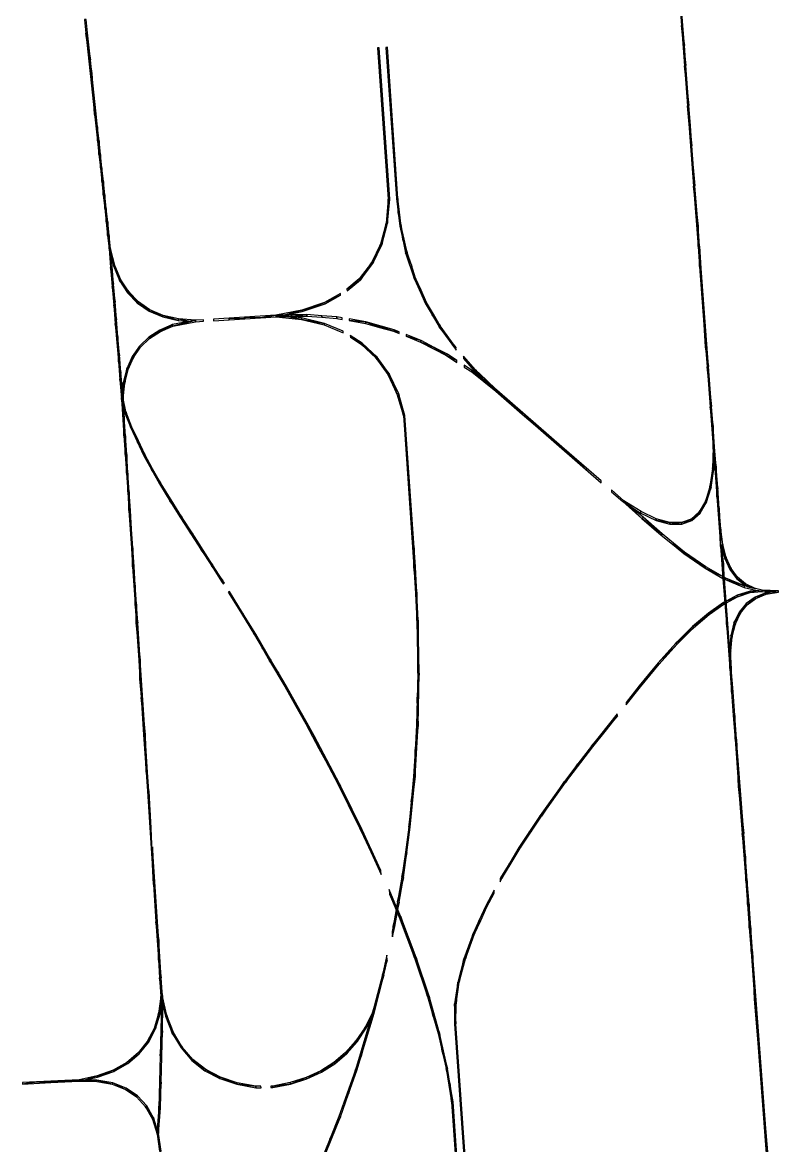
# Model space of a CAD drawing. Extents: x -9278 to 1674, y -8964 to 941.
# Drawn here: x -177 to 820, y -5698 to -4216 of the extents above; entities that cross this region are included whole.
import ezdxf

# ---------------------------------------------------------------- set-up
doc = ezdxf.new("R2010")
doc.units = 0

msp = doc.modelspace()

# ---------------------------------------------------------------- linework, layer by layer
at = {"layer": 'mg_to_dxf', "color": 40}
for points in [[(694.34, -4219.88), (690.36, -4166.93), (688.37, -4167.11), (692.35, -4220.09)], [(-93.19, -4229.89), (-91.2, -4229.75), (-93.11, -4211.94), (-95.1, -4212.08)], [(696.33, -4246.35), (694.34, -4219.88), (692.35, -4220.09)], [(702.31, -4325.78), (698.32, -4272.83), (692.35, -4220.09), (696.34, -4273.06)], [(698.32, -4272.83), (696.33, -4246.35), (692.35, -4220.09)], [(-87.38, -4265.38), (-87.38, -4265.38), (-91.2, -4229.75), (-93.19, -4229.89)], [(-85.48, -4283.2), (-85.48, -4283.2), (-93.19, -4229.89), (-81.75, -4336.77)], [(-87.38, -4265.38), (-87.38, -4265.38), (-93.19, -4229.89), (-85.48, -4283.2)], [(293.51, -4249.5), (291.51, -4249.64), (305.5, -4449.15), (307.5, -4449.01)], [(304.43, -4248.73), (302.43, -4248.88), (316.42, -4448.38), (318.42, -4448.25)], [(-85.48, -4283.2), (-85.48, -4283.2), (-81.75, -4336.77), (-79.75, -4336.64)], [(700.32, -4326.04), (702.31, -4325.78), (696.34, -4273.06)], [(706.29, -4378.73), (704.3, -4352.25), (702.31, -4325.78), (700.32, -4326.04)], [(708.29, -4431.99), (710.27, -4431.68), (700.32, -4326.04)], [(710.27, -4431.68), (706.29, -4378.73), (700.32, -4326.04)], [(-79.75, -4336.64), (-79.75, -4336.64), (-81.75, -4336.77), (-77.85, -4354.45)], [(-77.94, -4372.4), (-77.94, -4372.4), (-77.85, -4354.45), (-81.75, -4336.77)], [(-75.94, -4372.27), (-75.94, -4372.27), (-77.85, -4354.45), (-77.94, -4372.4)], [(-76.03, -4390.21), (-76.03, -4390.21), (-75.94, -4372.27), (-77.94, -4372.4)], [(-74.03, -4390.08), (-74.03, -4390.08), (-75.94, -4372.27), (-76.03, -4390.21)], [(-74.12, -4408.03), (-74.12, -4408.03), (-74.03, -4390.08), (-76.03, -4390.21)], [(-72.13, -4407.89), (-72.13, -4407.89), (-74.03, -4390.08), (-74.12, -4408.03)], [(-72.13, -4407.89), (-72.13, -4407.89), (-74.12, -4408.03), (-72.21, -4425.84)], [(-70.22, -4425.71), (-70.22, -4425.71), (-72.13, -4407.89), (-72.21, -4425.84)], [(-70.22, -4425.71), (-70.22, -4425.71), (-72.21, -4425.84), (-70.31, -4443.66)], [(-68.31, -4443.52), (-68.31, -4443.52), (-70.22, -4425.71), (-70.31, -4443.66)], [(714.25, -4484.63), (714.25, -4484.63), (710.27, -4431.68), (708.29, -4431.99)], [(-68.31, -4443.52), (-68.31, -4443.52), (-70.31, -4443.66), (-68.4, -4461.47)], [(-68.31, -4443.52), (-68.31, -4443.52), (-68.4, -4461.47), (-66.4, -4461.34)], [(714.25, -4484.63), (714.25, -4484.63), (708.29, -4431.99), (714.26, -4511.45)], [(304.69, -4481.05), (305.5, -4449.15), (302.73, -4480.74)], [(304.69, -4481.05), (307.5, -4449.01), (305.5, -4449.15)], [(318.59, -4466.67), (318.42, -4448.25), (316.42, -4448.38)], [(320.57, -4466.43), (318.42, -4448.25), (318.59, -4466.67)], [(-66.4, -4461.34), (-66.4, -4461.34), (-68.4, -4461.47), (-66.49, -4479.28)], [(-66.4, -4461.34), (-66.4, -4461.34), (-66.49, -4479.28), (-64.5, -4479.15)], [(320.57, -4466.43), (318.59, -4466.67), (322.73, -4484.61)], [(318.59, -4466.67), (320.76, -4484.96), (322.73, -4484.61)], [(-64.59, -4497.1), (-64.5, -4479.15), (-66.49, -4479.28)], [(-62.59, -4496.96), (-64.5, -4479.15), (-64.59, -4497.1)], [(297.33, -4509.47), (302.73, -4480.74), (295.46, -4508.77)], [(297.33, -4509.47), (304.69, -4481.05), (302.73, -4480.74)], [(322.73, -4484.61), (320.76, -4484.96), (324.65, -4502.56)], [(322.73, -4484.61), (324.65, -4502.56), (326.6, -4502.12)], [(714.25, -4484.63), (714.25, -4484.63), (714.26, -4511.45), (716.24, -4511.11)], [(-62.68, -4514.91), (-62.59, -4496.96), (-64.59, -4497.1)], [(-60.68, -4514.78), (-62.59, -4496.96), (-62.68, -4514.91)], [(326.6, -4502.12), (324.65, -4502.56), (330.47, -4519.62)], [(330.47, -4519.62), (324.65, -4502.56), (328.54, -4520.16)], [(-60.63, -4539.58), (-58.74, -4538.12), (-60.68, -4514.78), (-62.68, -4514.91)], [(-55.15, -4536.6), (-60.68, -4514.78), (-59.69, -4526.71), (-57.04, -4537.16)], [(285.42, -4534.3), (295.46, -4508.77), (283.69, -4533.25)], [(285.42, -4534.3), (297.33, -4509.47), (295.46, -4508.77)], [(330.47, -4519.62), (328.54, -4520.16), (336.06, -4536.44)], [(336.06, -4536.44), (328.54, -4520.16), (339.77, -4553.99)], [(716.25, -4537.94), (716.24, -4511.11), (714.26, -4511.45)], [(724.22, -4643.89), (716.24, -4511.11), (716.25, -4537.94)], [(728.18, -4669.96), (716.24, -4511.11), (724.22, -4643.89)], [(267.43, -4554.17), (268.95, -4555.51), (283.69, -4533.25)], [(283.69, -4533.25), (268.95, -4555.51), (285.42, -4534.3)], [(-56.79, -4561.46), (-58.74, -4538.12), (-60.63, -4539.58)], [(-58.58, -4564.24), (-56.79, -4561.46), (-60.63, -4539.58)], [(-47.2, -4555.55), (-55.15, -4536.6), (-57.04, -4537.16)], [(-48.94, -4556.48), (-47.2, -4555.55), (-57.04, -4537.16)], [(336.06, -4536.44), (339.77, -4553.99), (341.64, -4553.27)], [(-54.84, -4584.8), (-56.79, -4561.46), (-58.58, -4564.24)], [(-56.53, -4588.91), (-54.84, -4584.8), (-58.58, -4564.24)], [(-36.84, -4571.64), (-47.2, -4555.55), (-48.94, -4556.48)], [(-38.38, -4572.89), (-36.84, -4571.64), (-48.94, -4556.48)], [(267.43, -4554.17), (251.17, -4567.78), (268.95, -4555.51)], [(268.95, -4555.51), (251.17, -4567.78), (251.34, -4570.26)], [(339.77, -4553.99), (347.11, -4570.22), (341.64, -4553.27)], [(341.64, -4553.27), (347.11, -4570.22), (348.94, -4569.41)], [(-25.35, -4586.37), (-36.84, -4571.64), (-38.38, -4572.89)], [(-24.05, -4584.86), (-36.84, -4571.64), (-25.35, -4586.37)], [(242.57, -4573.78), (221.41, -4585.35), (242.72, -4575.97)], [(242.72, -4575.97), (221.41, -4585.35), (222.35, -4587.12)], [(348.94, -4569.41), (347.11, -4570.22), (356.24, -4585.55)], [(356.24, -4585.55), (347.11, -4570.22), (354.44, -4586.45)], [(-52.89, -4608.14), (-54.84, -4584.8), (-56.53, -4588.91)], [(-54.48, -4613.57), (-52.89, -4608.14), (-56.53, -4588.91)], [(-24.05, -4584.86), (-25.35, -4586.37), (-9.87, -4596.92)], [(-24.05, -4584.86), (-9.87, -4596.92), (-8.86, -4595.22)], [(221.41, -4585.35), (191.66, -4595.61), (192.22, -4597.51)], [(222.35, -4587.12), (221.41, -4585.35), (192.22, -4597.51)], [(356.24, -4585.55), (354.44, -4586.45), (363.5, -4601.99)], [(356.24, -4585.55), (363.5, -4601.99), (365.25, -4601.01)], [(-50.95, -4631.48), (-52.89, -4608.14), (-54.48, -4613.57)], [(8.75, -4602.7), (-8.86, -4595.22), (-9.87, -4596.92)], [(8.07, -4604.56), (8.75, -4602.7), (-9.87, -4596.92)], [(28.48, -4609.27), (8.75, -4602.7), (8.07, -4604.56)], [(28.78, -4607.33), (8.75, -4602.7), (28.48, -4609.27)], [(21.05, -4614.73), (21.6, -4616.62), (51.22, -4609.08)], [(21.6, -4616.62), (51.35, -4611.07), (51.22, -4609.08)], [(28.78, -4607.33), (28.48, -4609.27), (43.78, -4610.47)], [(28.78, -4607.33), (43.78, -4610.47), (51.22, -4609.08)], [(51.22, -4609.08), (51.35, -4611.07), (62.02, -4610.39), (61.9, -4608.4)], [(74.88, -4607.57), (74.99, -4609.56), (95.63, -4608.24), (95.51, -4606.25)], [(95.51, -4606.25), (116.26, -4606.93), (116.14, -4604.94)], [(95.63, -4608.24), (116.26, -4606.93), (95.51, -4606.25)], [(157.4, -4602.31), (157.4, -4602.31), (116.14, -4604.94), (136.9, -4605.62)], [(136.9, -4605.62), (136.9, -4605.62), (116.14, -4604.94), (116.26, -4606.93)], [(136.9, -4605.62), (136.9, -4605.62), (157.53, -4604.3), (157.4, -4602.31)], [(191.66, -4595.61), (157.4, -4602.31), (168.84, -4602.09)], [(157.4, -4602.31), (157.4, -4602.31), (157.53, -4604.3), (177.83, -4601.92)], [(177.86, -4603.92), (177.86, -4603.92), (177.83, -4601.92), (157.53, -4604.3)], [(157.53, -4604.3), (191.01, -4607.95), (173.03, -4604.01)], [(192.22, -4597.51), (191.66, -4595.61), (168.84, -4602.09)], [(173.03, -4604.01), (191.01, -4607.95), (191.3, -4606)], [(177.83, -4601.92), (177.83, -4601.92), (198.19, -4603.53), (198.27, -4601.53)], [(177.83, -4601.92), (177.83, -4601.92), (177.86, -4603.92), (198.19, -4603.53)], [(191.3, -4606), (191.01, -4607.95), (221.59, -4613.38)], [(191.01, -4607.95), (220.92, -4615.22), (221.59, -4613.38)], [(218.06, -4603.02), (198.27, -4601.53), (198.19, -4603.53), (217.89, -4605.02)], [(237.6, -4606.5), (237.86, -4604.51), (218.06, -4603.02), (217.89, -4605.02)], [(244.81, -4605.72), (237.86, -4604.51), (237.6, -4606.5), (244.95, -4607.79)], [(254.09, -4609.39), (276.2, -4611.23), (253.94, -4607.33)], [(275.74, -4613.19), (276.2, -4611.23), (254.09, -4609.39)], [(365.25, -4601.01), (363.5, -4601.99), (374.26, -4616.47)], [(374.26, -4616.47), (363.5, -4601.99), (372.56, -4617.54)], [(-50.38, -4662.91), (-50.38, -4662.91), (-50.95, -4631.48), (-54.48, -4613.57)], [(-10.47, -4631.39), (-9.25, -4632.93), (4.06, -4621.94)], [(-9.25, -4632.93), (4.97, -4623.68), (4.06, -4621.94)], [(4.06, -4621.94), (4.97, -4623.68), (21.05, -4614.73)], [(4.97, -4623.68), (21.6, -4616.62), (21.05, -4614.73)], [(221.59, -4613.38), (220.92, -4615.22), (246.21, -4625.67), (246.06, -4623.51)], [(275.74, -4613.19), (294.18, -4618.4), (276.2, -4611.23)], [(312.63, -4623.61), (276.2, -4611.23), (294.18, -4618.4)], [(312.63, -4623.61), (313.27, -4621.7), (276.2, -4611.23)], [(312.63, -4623.61), (319.79, -4624.29), (313.27, -4621.7)], [(312.63, -4623.61), (319.95, -4626.51), (319.79, -4624.29)], [(374.26, -4616.47), (372.56, -4617.54), (394.92, -4644.93)], [(394.92, -4644.93), (372.56, -4617.54), (394.13, -4647.25)], [(-49, -4654.81), (-49, -4654.81), (-50.95, -4631.48), (-50.38, -4662.91)], [(-22.55, -4643.08), (-21.06, -4644.38), (-9.25, -4632.93), (-10.47, -4631.39)], [(271.34, -4639.16), (255.46, -4629.02), (255.63, -4631.44)], [(271.34, -4639.16), (255.63, -4631.44), (270.06, -4640.64)], [(290.81, -4657.57), (271.34, -4639.16), (270.06, -4640.64)], [(329.23, -4630.2), (349.08, -4635.92), (329.07, -4627.97)], [(348.26, -4637.75), (349.08, -4635.92), (329.23, -4630.2)], [(366.35, -4644.9), (349.08, -4635.92), (348.26, -4637.75)], [(382.63, -4655.63), (366.35, -4644.9), (348.26, -4637.75)], [(-30.48, -4658.03), (-22.55, -4643.08), (-32.17, -4657.01)], [(-30.48, -4658.03), (-21.06, -4644.38), (-22.55, -4643.08)], [(290.81, -4657.57), (270.06, -4640.64), (289.28, -4658.79)], [(366.35, -4644.9), (382.63, -4655.63), (383.62, -4653.88)], [(382.63, -4655.63), (396.12, -4662.04), (383.62, -4653.88)], [(394.92, -4644.93), (394.13, -4647.25), (395.16, -4648.42)], [(726.21, -4670.37), (728.18, -4669.96), (724.22, -4643.89)], [(-49, -4654.81), (-49, -4654.81), (-50.38, -4662.91), (-47.05, -4678.15)], [(-47.05, -4678.15), (-47.05, -4678.15), (-50.38, -4662.91), (-48.33, -4687.57)], [(-30.48, -4658.03), (-32.17, -4657.01), (-39.33, -4673.18)], [(-30.48, -4658.03), (-39.33, -4673.18), (-37.48, -4673.86)], [(306.66, -4679.65), (290.81, -4657.57), (289.28, -4658.79)], [(306.66, -4679.65), (289.28, -4658.79), (304.93, -4680.56)], [(382.63, -4655.63), (396.29, -4664.54), (396.12, -4662.04)], [(420.6, -4674.22), (404.73, -4656.24), (404.97, -4659.53)], [(419.14, -4675.59), (420.6, -4674.22), (404.97, -4659.53)], [(405.57, -4668.21), (405.75, -4670.71), (415.74, -4677.23), (416.9, -4675.6)], [(-48.33, -4687.57), (-48.33, -4687.57), (-45.11, -4701.49), (-47.05, -4678.15)], [(-39.33, -4673.18), (-44.03, -4691.59), (-42.08, -4691.89)], [(-39.33, -4673.18), (-42.08, -4691.89), (-37.48, -4673.86)], [(317.02, -4705.97), (306.66, -4679.65), (304.93, -4680.56)], [(317.02, -4705.97), (318.91, -4705.42), (306.66, -4679.65)], [(416.9, -4675.6), (415.74, -4677.23), (432.91, -4688.33)], [(415.74, -4677.23), (431.67, -4689.9), (432.91, -4688.33)], [(430.86, -4686.7), (420.6, -4674.22), (419.14, -4675.59)], [(434.76, -4687.64), (420.6, -4674.22), (430.86, -4686.7)], [(732.16, -4722.91), (728.18, -4669.96), (726.21, -4670.37)], [(730.19, -4723.35), (730.19, -4723.35), (732.16, -4722.91), (726.21, -4670.37)], [(-48.33, -4687.57), (-48.33, -4687.57), (-46.27, -4712.24), (-45.11, -4701.49)], [(-44.03, -4691.59), (-46.27, -4712.24), (-44.28, -4712.11)], [(-44.03, -4691.59), (-44.28, -4712.11), (-42.08, -4691.89)], [(448.91, -4701.06), (434.76, -4687.64), (430.86, -4686.7)], [(432.91, -4688.33), (431.67, -4689.9), (447.6, -4702.57), (448.91, -4701.06)], [(-42.66, -4736.78), (-42.66, -4736.78), (-44.28, -4712.11), (-46.27, -4712.24)], [(-42.66, -4736.78), (-42.66, -4736.78), (-46.27, -4712.24), (-43.03, -4761.57)], [(-44.28, -4712.11), (-43.45, -4724.8), (-42.25, -4730.1), (-40.47, -4729.46)], [(317.02, -4705.97), (325.55, -4735), (318.91, -4705.42)], [(318.91, -4705.42), (325.55, -4735), (327.55, -4734.86)], [(447.6, -4702.57), (447.6, -4702.57), (483.28, -4730.99), (448.91, -4701.06)], [(482.33, -4732.81), (482.33, -4732.81), (483.28, -4730.99), (447.6, -4702.57)], [(732.16, -4722.91), (732.16, -4722.91), (730.19, -4723.35), (734.15, -4749.38)], [(730.19, -4723.35), (730.19, -4723.35), (734.17, -4776.32), (734.15, -4749.38)], [(-42.66, -4736.78), (-42.66, -4736.78), (-43.03, -4761.57), (-41.04, -4761.45)], [(-42.25, -4730.1), (-34.2, -4751.05), (-40.47, -4729.46)], [(-40.47, -4729.46), (-34.2, -4751.05), (-32.55, -4750.19)], [(325.55, -4735), (327.3, -4759.94), (329.29, -4759.8), (327.55, -4734.86)], [(483.28, -4730.99), (483.28, -4730.99), (482.33, -4732.81), (499.69, -4747.94)], [(483.28, -4730.99), (483.28, -4730.99), (499.69, -4747.94), (534.82, -4775.89)], [(-34.2, -4751.05), (-25.74, -4769.12), (-24.06, -4768.24), (-32.55, -4750.19)], [(534.42, -4778.18), (534.82, -4775.89), (499.69, -4747.94)], [(734.15, -4749.38), (734.15, -4749.38), (734.17, -4776.32), (736.15, -4775.86)], [(-43.03, -4761.57), (-41.41, -4786.24), (-41.04, -4761.45)], [(-41.41, -4786.24), (-39.79, -4810.91), (-39.42, -4786.12), (-41.04, -4761.45)], [(-24.06, -4768.24), (-25.74, -4769.12), (-15.58, -4786.3)], [(-25.74, -4769.12), (-17.29, -4787.18), (-15.58, -4786.3)], [(329.29, -4759.8), (327.3, -4759.94), (339.54, -4934.51), (339.79, -4909.43)], [(-39.42, -4786.12), (-39.79, -4810.91), (-37.79, -4810.79)], [(-17.29, -4787.18), (-6.79, -4806.08), (-5.21, -4804.93), (-15.58, -4786.3)], [(551.79, -4793.31), (569.15, -4808.43), (534.82, -4775.89), (534.42, -4778.18)], [(586.37, -4820.79), (534.82, -4775.89), (569.15, -4808.43), (586.52, -4823.55)], [(734.17, -4776.32), (733.17, -4804.85), (735.5, -4793.9)], [(736.15, -4775.86), (734.17, -4776.32), (738.19, -4803.08)], [(734.17, -4776.32), (735.8, -4797.98), (738.19, -4803.08)], [(735.5, -4793.9), (733.17, -4804.85), (735.09, -4805.17)], [(735.8, -4797.98), (739.06, -4841.3), (738.19, -4803.08)], [(-39.79, -4810.91), (-38.17, -4835.58), (-37.79, -4810.79)], [(-37.79, -4810.79), (-38.17, -4835.58), (-36.17, -4835.45)], [(-5.21, -4804.93), (-6.79, -4806.08), (5.17, -4823.55)], [(-6.79, -4806.08), (3.71, -4824.97), (5.17, -4823.55)], [(729.77, -4828.62), (735.09, -4805.17), (733.17, -4804.85)], [(731.58, -4829.59), (735.09, -4805.17), (729.77, -4828.62)], [(738.19, -4803.08), (739.06, -4841.3), (740.24, -4830.29)], [(3.71, -4824.97), (17.62, -4847.36), (19.19, -4846.11), (5.17, -4823.55)], [(723.99, -4847.61), (731.58, -4829.59), (729.77, -4828.62)], [(723.99, -4847.61), (725.6, -4849.1), (731.58, -4829.59)], [(742.28, -4857.51), (740.24, -4830.29), (739.06, -4841.3)], [(-38.17, -4835.58), (-36.55, -4860.25), (-36.17, -4835.45)], [(-36.17, -4835.45), (-36.55, -4860.25), (-34.55, -4860.12)], [(19.19, -4846.11), (17.62, -4847.36), (33.22, -4868.67)], [(600.01, -4832.67), (600.15, -4835.43), (614.97, -4848.33), (616.6, -4847.12)], [(743.94, -4906.27), (742.28, -4857.51), (739.06, -4841.3)], [(-36.55, -4860.25), (-34.93, -4884.92), (-32.93, -4884.79), (-34.55, -4860.12)], [(17.62, -4847.36), (31.54, -4869.75), (33.22, -4868.67)], [(640.33, -4870.42), (640.33, -4870.42), (616.6, -4847.12), (614.97, -4848.33)], [(639.11, -4861.49), (616.6, -4847.12), (626.37, -4855.62), (638.15, -4863.16)], [(641.8, -4869.06), (641.8, -4869.06), (616.6, -4847.12), (640.33, -4870.42)], [(659.23, -4871.09), (639.11, -4861.49), (638.15, -4863.16), (658.87, -4873.07)], [(723.99, -4847.61), (715.82, -4861.84), (725.6, -4849.1)], [(715.82, -4861.84), (717.17, -4863.7), (725.6, -4849.1)], [(744.33, -4884.73), (742.28, -4857.51), (743.94, -4906.27)], [(31.54, -4869.75), (45.11, -4890.75), (33.22, -4868.67)], [(33.22, -4868.67), (45.11, -4890.75), (46.78, -4889.67)], [(641.8, -4869.06), (641.8, -4869.06), (640.33, -4870.42), (667, -4891.01)], [(665.69, -4892.51), (667, -4891.01), (640.33, -4870.42)], [(676.96, -4875.93), (659.23, -4871.09), (658.87, -4873.07)], [(677.13, -4878.09), (676.96, -4875.93), (658.87, -4873.07)], [(692.3, -4876), (676.96, -4875.93), (677.13, -4878.09)], [(692.3, -4876), (677.13, -4878.09), (692.94, -4878.19)], [(692.3, -4876), (706.29, -4873.4), (705.26, -4871.31)], [(692.3, -4876), (692.94, -4878.19), (706.29, -4873.4)], [(715.82, -4861.84), (705.26, -4871.31), (717.17, -4863.7)], [(706.29, -4873.4), (717.17, -4863.7), (705.26, -4871.31)], [(-32.93, -4884.79), (-34.93, -4884.92), (-33.31, -4909.58), (-31.31, -4909.46)], [(58.67, -4911.76), (58.67, -4911.76), (46.78, -4889.67), (45.11, -4890.75)], [(73.92, -4931.68), (73.92, -4931.68), (46.78, -4889.67), (58.67, -4911.76)], [(667, -4891.01), (665.69, -4892.51), (680.56, -4904.64), (681.76, -4903.05)], [(743.94, -4906.27), (746.93, -4904.81), (744.33, -4884.73)], [(680.56, -4904.64), (696.52, -4915.09), (681.76, -4903.05)], [(695.43, -4916.76), (696.52, -4915.09), (680.56, -4904.64)], [(746.93, -4904.81), (743.94, -4906.27), (746.25, -4910.28)], [(751.51, -4922.05), (746.93, -4904.81), (746.25, -4910.28)], [(-33.31, -4909.58), (-31.68, -4934.25), (-31.31, -4909.46)], [(-31.31, -4909.46), (-31.68, -4934.25), (-29.69, -4934.13)], [(73.92, -4931.68), (73.92, -4931.68), (58.67, -4911.76), (72.24, -4932.76)], [(339.79, -4909.43), (339.54, -4934.51), (341.54, -4934.37)], [(696.52, -4915.09), (695.43, -4916.76), (724.45, -4934.54)], [(724.45, -4934.54), (695.43, -4916.76), (723.59, -4936.34)], [(747.2, -4949.59), (747.77, -4930.52), (743.94, -4906.27)], [(746.25, -4910.28), (743.94, -4906.27), (747.77, -4930.52)], [(751.51, -4922.05), (746.25, -4910.28), (749.72, -4923.25)], [(-29.69, -4934.13), (-31.68, -4934.25), (-30.06, -4958.92), (-28.07, -4958.79)], [(73.92, -4931.68), (73.92, -4931.68), (72.24, -4932.76), (87.48, -4952.68)], [(87.48, -4952.68), (87.48, -4952.68), (72.24, -4932.76), (85.8, -4953.76)], [(339.54, -4934.51), (343.39, -4969.67), (341.54, -4934.37)], [(341.4, -4969.77), (343.39, -4969.67), (339.54, -4934.51)], [(723.59, -4936.34), (747.02, -4947.23), (724.45, -4934.54)], [(747.2, -4949.59), (749.3, -4950.76), (747.77, -4930.52)], [(758.05, -4936.45), (751.51, -4922.05), (749.72, -4923.25)], [(758.05, -4936.45), (749.72, -4923.25), (756.44, -4937.92)], [(723.59, -4936.34), (747.2, -4949.59), (747.02, -4947.23)], [(747.2, -4949.59), (751.67, -5009.06), (751.51, -4980.17), (749.3, -4950.76)], [(750.8, -4949.35), (749.12, -4948.41), (749.3, -4950.76)], [(750.8, -4949.35), (749.3, -4950.76), (750.17, -4951.25)], [(750.8, -4949.35), (750.17, -4951.25), (775.57, -4959.53)], [(758.05, -4936.45), (756.44, -4937.92), (766.57, -4948.03)], [(766.57, -4948.03), (756.44, -4937.92), (765.19, -4949.71)], [(765.19, -4949.71), (777.06, -4956.76), (766.57, -4948.03)], [(765.19, -4949.71), (775.97, -4958.61), (777.06, -4956.76)], [(-30.06, -4958.92), (-28.44, -4983.59), (-28.07, -4958.79)], [(-28.07, -4958.79), (-28.44, -4983.59), (-26.45, -4983.46)], [(89.43, -4955.86), (87.48, -4952.68), (85.8, -4953.76), (87.76, -4956.95)], [(775.57, -4959.53), (750.17, -4951.25), (775.18, -4961.5)], [(775.18, -4961.5), (798.62, -4967.07), (798.75, -4965.07), (775.57, -4959.53)], [(775.97, -4958.61), (789.47, -4962.85), (777.06, -4956.76)], [(775.97, -4958.61), (780.2, -4960.64), (789.47, -4962.85)], [(798.62, -4967.07), (820.49, -4967.98), (798.75, -4965.07)], [(798.75, -4965.07), (820.49, -4967.98), (820.35, -4965.98)], [(113.53, -4995.15), (96.23, -4966.95), (94.56, -4968.03), (111.83, -4996.19)], [(343.25, -5005.04), (343.39, -4969.67), (341.4, -4969.77)], [(343.25, -5005.04), (345.25, -5004.98), (343.39, -4969.67)], [(766.4, -4974), (766.04, -4972.02), (751.47, -4979.69)], [(766.4, -4974), (751.47, -4979.69), (751.63, -4981.83)], [(766.04, -4972.02), (783.17, -4968.5), (783.05, -4966.49)], [(766.4, -4974), (783.17, -4968.5), (766.04, -4972.02)], [(779.12, -4984.36), (789.51, -4974.25), (777.79, -4982.73)], [(779.12, -4984.36), (790.51, -4976.06), (789.51, -4974.25)], [(792.58, -4965.63), (783.05, -4966.49), (783.17, -4968.5)], [(798.62, -4967.07), (792.58, -4965.63), (783.17, -4968.5)], [(789.51, -4974.25), (790.51, -4976.06), (803.7, -4968.67)], [(790.51, -4976.06), (804.3, -4970.6), (803.7, -4968.67)], [(804.3, -4970.6), (810.55, -4967.56), (803.7, -4968.67)], [(804.3, -4970.6), (820.49, -4967.98), (810.55, -4967.56)], [(-28.44, -4983.59), (-27.13, -4995.89), (-26.45, -4983.46)], [(-27.13, -4995.89), (-28.44, -4983.59), (-26.82, -5008.26)], [(-26.45, -4983.46), (-27.13, -4995.89), (-24.82, -5008.13)], [(748.33, -4983.59), (747.73, -4981.66), (728.12, -4995.41)], [(748.33, -4983.59), (728.12, -4995.41), (728.93, -4997.25)], [(748.33, -4983.59), (749.54, -4980.71), (747.73, -4981.66)], [(748.33, -4983.59), (749.7, -4982.86), (749.54, -4980.71)], [(751.51, -4980.17), (751.67, -5009.06), (755.93, -5038.99)], [(768.53, -4994.1), (761.73, -5008.37), (770.13, -4995.5)], [(779.12, -4984.36), (777.79, -4982.73), (768.53, -4994.1)], [(779.12, -4984.36), (768.53, -4994.1), (770.13, -4995.5)], [(-27.13, -4995.89), (-27.13, -4995.89), (-26.82, -5008.26), (-24.82, -5008.13)], [(-26.82, -5008.26), (-26.82, -5008.26), (-21.58, -5057.46), (-24.82, -5008.13)], [(-23.58, -5057.59), (-23.58, -5057.59), (-21.58, -5057.46), (-26.82, -5008.26)], [(129.11, -5024.35), (113.53, -4995.15), (111.83, -4996.19)], [(129.11, -5024.35), (130.83, -5023.34), (113.53, -4995.15)], [(343.25, -5005.04), (344.42, -5074.64), (345.25, -5004.98)], [(346.42, -5074.66), (345.25, -5004.98), (344.42, -5074.64)], [(728.12, -4995.41), (707.21, -5013.26), (728.93, -4997.25)], [(728.93, -4997.25), (707.21, -5013.26), (708.23, -5015)], [(751.67, -5009.06), (753.91, -5038.8), (755.93, -5038.99)], [(761.73, -5008.37), (757.41, -5025.53), (763.54, -5009.47)], [(763.54, -5009.47), (757.41, -5025.53), (759.34, -5026.28)], [(770.13, -4995.5), (761.73, -5008.37), (763.54, -5009.47)], [(139.11, -5041.39), (130.83, -5023.34), (129.11, -5024.35)], [(139.11, -5041.39), (150.86, -5057.46), (130.83, -5023.34)], [(707.21, -5013.26), (684.99, -5035.22), (708.23, -5015)], [(708.23, -5015), (684.99, -5035.22), (686.21, -5036.82)], [(684.99, -5035.22), (661.48, -5061.29), (686.21, -5036.82)], [(686.21, -5036.82), (661.48, -5061.29), (662.88, -5062.72)], [(753.91, -5038.8), (756.14, -5068.53), (755.93, -5038.99)], [(755.93, -5038.99), (756.14, -5068.53), (758.14, -5068.4)], [(756.03, -5040.34), (759.34, -5026.28), (757.41, -5025.53)], [(757.54, -5045.92), (759.34, -5026.28), (756.03, -5040.34)], [(149.12, -5058.43), (150.86, -5057.46), (139.11, -5041.39)], [(758.14, -5068.4), (757.54, -5045.92), (756.03, -5040.34)], [(-23.58, -5057.59), (-23.58, -5057.59), (-21.96, -5082.26), (-21.58, -5057.46)], [(-21.58, -5057.46), (-21.96, -5082.26), (-15.1, -5156.14)], [(149.12, -5058.43), (160.87, -5074.52), (150.86, -5057.46)], [(169.13, -5092.51), (160.87, -5074.52), (149.12, -5058.43)], [(662.88, -5062.72), (649.07, -5076.38), (636.66, -5091.46), (650.55, -5077.71)], [(661.48, -5061.29), (649.07, -5076.38), (662.88, -5062.72)], [(758.49, -5099.67), (758.14, -5068.4), (756.14, -5068.53)], [(760.48, -5099.53), (758.14, -5068.4), (758.49, -5099.67)], [(-20.34, -5106.93), (-20.34, -5106.93), (-15.1, -5156.14), (-21.96, -5082.26)], [(169.13, -5092.51), (170.89, -5091.58), (160.87, -5074.52)], [(343.73, -5108.99), (346.42, -5074.66), (344.42, -5074.64)], [(345.04, -5143.43), (346.42, -5074.66), (343.73, -5108.99)], [(650.55, -5077.71), (636.66, -5091.46), (638.23, -5092.7)], [(169.13, -5092.51), (187.5, -5125.37), (170.89, -5091.58)], [(170.89, -5091.58), (187.5, -5125.37), (189.28, -5124.48)], [(619.31, -5113.43), (619.57, -5116.32), (638.23, -5092.7), (636.66, -5091.46)], [(-17.09, -5156.27), (-17.09, -5156.27), (-15.1, -5156.14), (-20.34, -5106.93)], [(345.04, -5143.43), (343.73, -5108.99), (343.04, -5143.33)], [(760.83, -5130.8), (762.82, -5130.67), (760.48, -5099.53), (758.49, -5099.67)], [(196.69, -5141.8), (189.28, -5124.48), (187.5, -5125.37)], [(198.48, -5140.93), (189.28, -5124.48), (196.69, -5141.8)], [(607.6, -5128.24), (573.9, -5170.9), (607.87, -5131.13)], [(205.88, -5158.23), (198.48, -5140.93), (196.69, -5141.8)], [(205.88, -5158.23), (205.88, -5158.23), (207.67, -5157.39), (198.48, -5140.93)], [(591.67, -5151.63), (607.87, -5131.13), (573.9, -5170.9), (575.47, -5172.14)], [(763.17, -5161.93), (762.82, -5130.67), (760.83, -5130.8)], [(765.16, -5161.8), (765.16, -5161.8), (762.82, -5130.67), (763.17, -5161.93)], [(-17.09, -5156.27), (-17.09, -5156.27), (-13.85, -5205.6), (-15.1, -5156.14)], [(-15.1, -5156.14), (-15.1, -5156.14), (-13.85, -5205.6), (-11.86, -5205.47)], [(214.24, -5174.06), (214.24, -5174.06), (207.67, -5157.39), (205.88, -5158.23)], [(214.24, -5174.06), (214.24, -5174.06), (216.05, -5173.23), (207.67, -5157.39)], [(341.08, -5177.22), (345.04, -5143.43), (343.04, -5143.33)], [(341.11, -5211.28), (345.04, -5143.43), (341.08, -5177.22)], [(539.57, -5218.94), (575.47, -5172.14), (555.9, -5194.36)], [(555.9, -5194.36), (575.47, -5172.14), (573.9, -5170.9)], [(765.16, -5161.8), (765.16, -5161.8), (763.17, -5161.93), (767.85, -5224.2)], [(774.53, -5286.33), (774.53, -5286.33), (765.16, -5161.8), (767.85, -5224.2)], [(222.61, -5189.88), (216.05, -5173.23), (214.24, -5174.06)], [(224.42, -5189.07), (224.42, -5189.07), (216.05, -5173.23), (222.61, -5189.88)], [(339.12, -5211.1), (341.11, -5211.28), (341.08, -5177.22)], [(224.42, -5189.07), (224.42, -5189.07), (222.61, -5189.88), (230.98, -5205.71)], [(224.42, -5189.07), (224.42, -5189.07), (230.98, -5205.71), (232.8, -5204.92)], [(537.91, -5217.82), (539.57, -5218.94), (555.9, -5194.36)], [(-11.86, -5205.47), (-13.85, -5205.6), (-12.23, -5230.27), (-10.23, -5230.14)], [(239.34, -5221.53), (232.8, -5204.92), (230.98, -5205.71)], [(241.18, -5220.76), (232.8, -5204.92), (239.34, -5221.53)], [(334.65, -5278.2), (341.11, -5211.28), (332.66, -5277.95)], [(341.11, -5211.28), (335.89, -5244.52), (332.66, -5277.95)], [(339.12, -5211.1), (335.89, -5244.52), (341.11, -5211.28)], [(-12.23, -5230.27), (-4.12, -5353.61), (-10.23, -5230.14)], [(-8.61, -5254.81), (-10.23, -5230.14), (-4.12, -5353.61), (-6.99, -5279.48)], [(254.44, -5251.97), (241.18, -5220.76), (239.34, -5221.53)], [(256.28, -5251.24), (241.18, -5220.76), (254.44, -5251.97)], [(505.89, -5262.47), (507.63, -5263.46), (537.91, -5217.82)], [(539.57, -5218.94), (537.91, -5217.82), (507.63, -5263.46)], [(774.53, -5286.33), (774.53, -5286.33), (767.85, -5224.2), (772.53, -5286.46)], [(269.53, -5282.4), (256.28, -5251.24), (254.44, -5251.97)], [(256.28, -5251.24), (269.53, -5282.4), (271.39, -5281.71)], [(491.87, -5283.66), (493.64, -5284.58), (505.89, -5262.47)], [(493.64, -5284.58), (507.63, -5263.46), (505.89, -5262.47)], [(269.53, -5282.4), (283.68, -5308.39), (271.39, -5281.71)], [(269.53, -5282.4), (282.94, -5311.52), (283.68, -5308.39)], [(330.14, -5311.2), (334.65, -5278.2), (332.66, -5277.95), (328.16, -5310.91)], [(479.66, -5305.7), (491.87, -5283.66), (477.85, -5304.84)], [(479.66, -5305.7), (493.64, -5284.58), (491.87, -5283.66)], [(774.53, -5286.33), (774.53, -5286.33), (772.53, -5286.46), (776.87, -5317.46)], [(777.21, -5348.73), (776.87, -5317.46), (772.53, -5286.46)], [(-5.37, -5304.14), (-4.12, -5353.61), (-0.88, -5402.95), (1.11, -5402.82)], [(465.82, -5324.89), (467.65, -5325.68), (477.85, -5304.84)], [(479.66, -5305.7), (477.85, -5304.84), (467.65, -5325.68)], [(295.96, -5335.07), (283.68, -5308.39), (282.94, -5311.52), (296.35, -5340.64)], [(323.66, -5343.88), (330.14, -5311.2), (328.16, -5310.91)], [(325.63, -5344.21), (330.14, -5311.2), (323.66, -5343.88)], [(779.21, -5348.6), (779.21, -5348.6), (776.87, -5317.46), (777.21, -5348.73)], [(453.78, -5344.93), (455.65, -5345.66), (465.82, -5324.89)], [(455.65, -5345.66), (467.65, -5325.68), (465.82, -5324.89)], [(317.89, -5376.38), (325.63, -5344.21), (323.66, -5343.88)], [(317.89, -5376.38), (319.86, -5376.75), (325.63, -5344.21)], [(453.38, -5349.92), (455.65, -5345.66), (453.78, -5344.93), (453.12, -5346.18)], [(779.21, -5348.6), (779.21, -5348.6), (777.21, -5348.73), (779.55, -5379.86)], [(779.21, -5348.6), (779.21, -5348.6), (779.55, -5379.86), (781.55, -5379.73)], [(306.74, -5360.16), (307.17, -5366.26), (315.98, -5387.15), (316.61, -5383.57)], [(445.41, -5364.91), (445.15, -5361.18), (433.69, -5382.75), (435.61, -5383.34)], [(312.12, -5408.88), (319.86, -5376.75), (317.89, -5376.38)], [(319.86, -5376.75), (312.12, -5408.88), (314.08, -5409.29)], [(781.55, -5379.73), (781.55, -5379.73), (779.55, -5379.86), (781.89, -5410.99)], [(781.55, -5379.73), (781.55, -5379.73), (781.89, -5410.99), (783.89, -5410.86)], [(321.99, -5396.32), (318.04, -5386.96), (317.41, -5390.53)], [(321.99, -5396.32), (317.41, -5390.53), (320.07, -5396.85)], [(433.69, -5382.75), (425.63, -5400.52), (427.57, -5401.04), (435.61, -5383.34)], [(1.11, -5402.82), (-0.88, -5402.95), (2.73, -5427.48)], [(-0.88, -5402.95), (0.74, -5427.62), (2.73, -5427.48)], [(312.12, -5408.88), (310.63, -5415.65), (311.13, -5422.72)], [(312.12, -5408.88), (311.13, -5422.72), (314.08, -5409.29)], [(340.43, -5450.43), (321.99, -5396.32), (320.07, -5396.85)], [(342.36, -5449.98), (321.99, -5396.32), (340.43, -5450.43)], [(425.63, -5400.52), (417.58, -5418.29), (419.53, -5418.74)], [(427.57, -5401.04), (425.63, -5400.52), (419.53, -5418.74)], [(407.42, -5451.86), (417.58, -5418.29), (405.44, -5451.55)], [(407.42, -5451.86), (419.53, -5418.74), (417.58, -5418.29)], [(784.23, -5442.13), (783.89, -5410.86), (781.89, -5410.99)], [(786.23, -5442), (783.89, -5410.86), (784.23, -5442.13)], [(2.36, -5452.29), (2.36, -5452.29), (2.73, -5427.48), (0.74, -5427.62)], [(2.36, -5452.29), (2.36, -5452.29), (5.98, -5476.82), (2.73, -5427.48)], [(2.36, -5452.29), (2.36, -5452.29), (3.98, -5476.95), (5.98, -5476.82)], [(298.03, -5472.97), (304.29, -5453.84), (303.79, -5446.77)], [(304.29, -5453.84), (298.03, -5472.97), (299.97, -5473.46)], [(357.5, -5501.58), (342.36, -5449.98), (340.43, -5450.43)], [(359.46, -5501.21), (342.36, -5449.98), (357.5, -5501.58)], [(399.27, -5482.69), (405.44, -5451.55), (397.27, -5482.53)], [(407.42, -5451.86), (405.44, -5451.55), (399.27, -5482.69)], [(788.92, -5504.39), (786.23, -5442), (784.23, -5442.13)], [(807.3, -5722.19), (786.23, -5442), (788.92, -5504.39)], [(5.98, -5476.82), (3.98, -5476.95), (7.6, -5501.49)], [(3.98, -5476.95), (5.6, -5501.62), (7.6, -5501.49)], [(298.03, -5472.97), (284.88, -5522.93), (299.97, -5473.46)], [(299.97, -5473.46), (284.88, -5522.93), (286.81, -5523.48)], [(397.27, -5482.53), (393.08, -5511.24), (395.08, -5511.25)], [(397.27, -5482.53), (395.08, -5511.25), (399.27, -5482.69)], [(2.63, -5523.85), (6.27, -5511.47), (5.6, -5501.62)], [(2.63, -5523.85), (4.58, -5524.15), (6.27, -5511.47)], [(8.38, -5513.07), (6.27, -5511.47), (5.48, -5545.66), (7.57, -5546.92)], [(5.6, -5501.62), (6.27, -5511.47), (8.38, -5513.07), (7.6, -5501.49)], [(13.7, -5526.67), (7.6, -5501.49), (8.38, -5513.07)], [(13.7, -5526.67), (8.38, -5513.07), (11.81, -5527.2)], [(364.4, -5525.95), (359.46, -5501.21), (357.5, -5501.58)], [(364.4, -5525.95), (373.27, -5550.01), (359.46, -5501.21)], [(393.08, -5511.24), (392.87, -5537.67), (394.86, -5537.53)], [(395.08, -5511.25), (393.08, -5511.24), (394.86, -5537.53)], [(809.98, -5784.59), (809.98, -5784.59), (809.64, -5753.32), (788.92, -5504.39)], [(2.63, -5523.85), (-3.35, -5543.65), (-1.51, -5544.33)], [(2.63, -5523.85), (-1.51, -5544.33), (4.58, -5524.15)], [(13.7, -5526.67), (11.81, -5527.2), (20.72, -5549.76)], [(13.7, -5526.67), (20.72, -5549.76), (22.47, -5548.88)], [(262.24, -5598.39), (269.8, -5580.14), (284.88, -5522.93)], [(284.88, -5522.93), (269.8, -5580.14), (286.81, -5523.48)], [(274.88, -5542.59), (281.72, -5533.49), (284.88, -5522.93)], [(364.4, -5525.95), (371.3, -5550.31), (373.27, -5550.01)], [(263.04, -5560.08), (264.65, -5561.18), (274.88, -5542.59)], [(274.88, -5542.59), (264.65, -5561.18), (276.66, -5543.43)], [(276.66, -5543.43), (281.72, -5533.49), (274.88, -5542.59)], [(406.86, -5737.18), (408.86, -5737.04), (394.86, -5537.53), (392.87, -5537.67)], [(-12.33, -5561.01), (-10.65, -5562.04), (-3.35, -5543.65)], [(-3.35, -5543.65), (-10.65, -5562.04), (-1.51, -5544.33)], [(5.48, -5545.66), (4.69, -5579.85), (7.57, -5546.92)], [(7.57, -5546.92), (4.69, -5579.85), (6.75, -5580.78)], [(33.9, -5568.13), (22.47, -5548.88), (20.72, -5549.76)], [(32.33, -5569.31), (33.9, -5568.13), (20.72, -5549.76)], [(371.3, -5550.31), (376.55, -5573.45), (373.27, -5550.01)], [(376.55, -5573.45), (383.8, -5596.38), (373.27, -5550.01)], [(-12.33, -5561.01), (-24.32, -5575.94), (-10.65, -5562.04)], [(-10.65, -5562.04), (-24.32, -5575.94), (-22.85, -5577.26)], [(47.99, -5584.4), (33.9, -5568.13), (32.33, -5569.31)], [(47.99, -5584.4), (32.33, -5569.31), (46.66, -5585.85)], [(249.37, -5575.41), (250.78, -5576.75), (263.04, -5560.08)], [(263.04, -5560.08), (250.78, -5576.75), (264.65, -5561.18)], [(-24.32, -5575.94), (-39.32, -5588.44), (-38.11, -5589.99)], [(-22.85, -5577.26), (-24.32, -5575.94), (-38.11, -5589.99)], [(6.75, -5580.78), (4.69, -5579.85), (3.91, -5614.04), (5.94, -5614.63)], [(47.99, -5584.4), (46.66, -5585.85), (64.75, -5597.72)], [(63.68, -5599.37), (64.75, -5597.72), (46.66, -5585.85)], [(249.37, -5575.41), (233.86, -5588.59), (250.78, -5576.75)], [(250.78, -5576.75), (233.86, -5588.59), (235.04, -5590.12)], [(269.8, -5580.14), (262.24, -5598.39), (264.14, -5599.03)], [(381.81, -5596.6), (383.8, -5596.38), (376.55, -5573.45)], [(-78.33, -5606.13), (-77.81, -5608.02), (-57.32, -5598.5)], [(-57.32, -5598.5), (-77.81, -5608.02), (-56.43, -5600.25)], [(-57.32, -5598.5), (-56.43, -5600.25), (-39.32, -5588.44)], [(-38.11, -5589.99), (-39.32, -5588.44), (-56.43, -5600.25)], [(83.42, -5609.87), (64.75, -5597.72), (63.68, -5599.37)], [(84.17, -5608.06), (64.75, -5597.72), (83.42, -5609.87)], [(216.52, -5599.6), (197.34, -5608.45), (197.99, -5610.28)], [(217.45, -5601.3), (216.52, -5599.6), (197.99, -5610.28)], [(233.86, -5588.59), (216.52, -5599.6), (217.45, -5601.3)], [(235.04, -5590.12), (233.86, -5588.59), (217.45, -5601.3)], [(253.27, -5629.73), (262.24, -5598.39), (251.38, -5629.05)], [(264.14, -5599.03), (262.24, -5598.39), (253.27, -5629.73)], [(381.81, -5596.6), (387.42, -5618.35), (383.8, -5596.38)], [(381.81, -5596.6), (389.05, -5640.46), (387.42, -5618.35)], [(-158.31, -5614.05), (-158.31, -5614.05), (-176.96, -5614.97), (-176.87, -5616.96)], [(-158.31, -5614.05), (-158.31, -5614.05), (-176.87, -5616.96), (-139.56, -5615.14)], [(-158.31, -5614.05), (-158.31, -5614.05), (-139.56, -5615.14), (-139.66, -5613.14)], [(-139.66, -5613.14), (-120.91, -5614.23), (-121, -5612.23)], [(-139.56, -5615.14), (-120.91, -5614.23), (-139.66, -5613.14)], [(-121, -5612.23), (-102.25, -5613.32), (-102.35, -5611.32)], [(-120.91, -5614.23), (-102.25, -5613.32), (-121, -5612.23)], [(-78.33, -5606.13), (-102.35, -5611.32), (-93.7, -5611.46)], [(-102.35, -5611.32), (-102.25, -5613.32), (-78.66, -5611.72)], [(-79.02, -5613.71), (-78.66, -5611.72), (-102.25, -5613.32)], [(-78.33, -5606.13), (-93.7, -5611.46), (-77.81, -5608.02)], [(-79.02, -5613.71), (-58.64, -5617.28), (-78.66, -5611.72)], [(-58.64, -5617.28), (-57.87, -5615.37), (-78.66, -5611.72)], [(-58.64, -5617.28), (-41.1, -5624.05), (-57.87, -5615.37)], [(-57.87, -5615.37), (-41.1, -5624.05), (-39.99, -5622.28)], [(3.91, -5614.04), (3.12, -5648.23), (5.94, -5614.63)], [(5.94, -5614.63), (3.12, -5648.23), (5.12, -5648.48)], [(105.86, -5617.37), (84.17, -5608.06), (83.42, -5609.87)], [(106.25, -5615.44), (84.17, -5608.06), (105.86, -5617.37)], [(106.25, -5615.44), (105.86, -5617.37), (130.99, -5619.84)], [(130.99, -5619.84), (105.86, -5617.37), (131, -5621.84)], [(176.33, -5615.15), (153.48, -5619.68), (176.67, -5617.08)], [(176.67, -5617.08), (153.48, -5619.68), (153.5, -5621.68)], [(197.34, -5608.45), (176.33, -5615.15), (176.67, -5617.08)], [(197.99, -5610.28), (197.34, -5608.45), (176.67, -5617.08)], [(-39.99, -5622.28), (-41.1, -5624.05), (-25.02, -5632.44)], [(-41.1, -5624.05), (-26.42, -5634.01), (-25.02, -5632.44)], [(137.69, -5619.8), (130.99, -5619.84), (131, -5621.84), (137.86, -5621.79)], [(150.9, -5621.7), (153.5, -5621.68), (153.48, -5619.68), (150.73, -5619.7)], [(240.53, -5659.72), (242.4, -5660.43), (253.27, -5629.73), (251.38, -5629.05)], [(387.42, -5618.35), (389.05, -5640.46), (391.05, -5640.32)], [(-25.02, -5632.44), (-26.42, -5634.01), (-14.58, -5647.15), (-12.95, -5645.85)], [(-12.95, -5645.85), (-14.58, -5647.15), (-3.78, -5662.52)], [(391.05, -5640.32), (389.05, -5640.46), (403.04, -5839.97), (405.04, -5839.83)], [(-14.58, -5647.15), (-5.59, -5663.48), (-3.78, -5662.52)], [(0.7, -5676.79), (0.7, -5676.79), (2.48, -5682.45), (3.12, -5648.23)], [(3.12, -5648.23), (3.12, -5648.23), (2.48, -5682.45), (5.12, -5648.48)], [(228.4, -5689.92), (242.4, -5660.43), (240.53, -5659.72)], [(230.26, -5690.67), (242.4, -5660.43), (228.4, -5689.92)], [(-3.78, -5662.52), (-5.59, -5663.48), (0.54, -5683), (0.7, -5676.79)], [(0.7, -5676.79), (0.7, -5676.79), (0.54, -5683), (2.48, -5682.45)], [(2.48, -5682.45), (0.54, -5683), (3.83, -5705.71), (5.83, -5705.63)], [(216.28, -5720.13), (218.12, -5720.91), (230.26, -5690.67), (228.4, -5689.92)]]:
    msp.add_3dface(points, dxfattribs=at)

doc.saveas('drawing.dxf')
